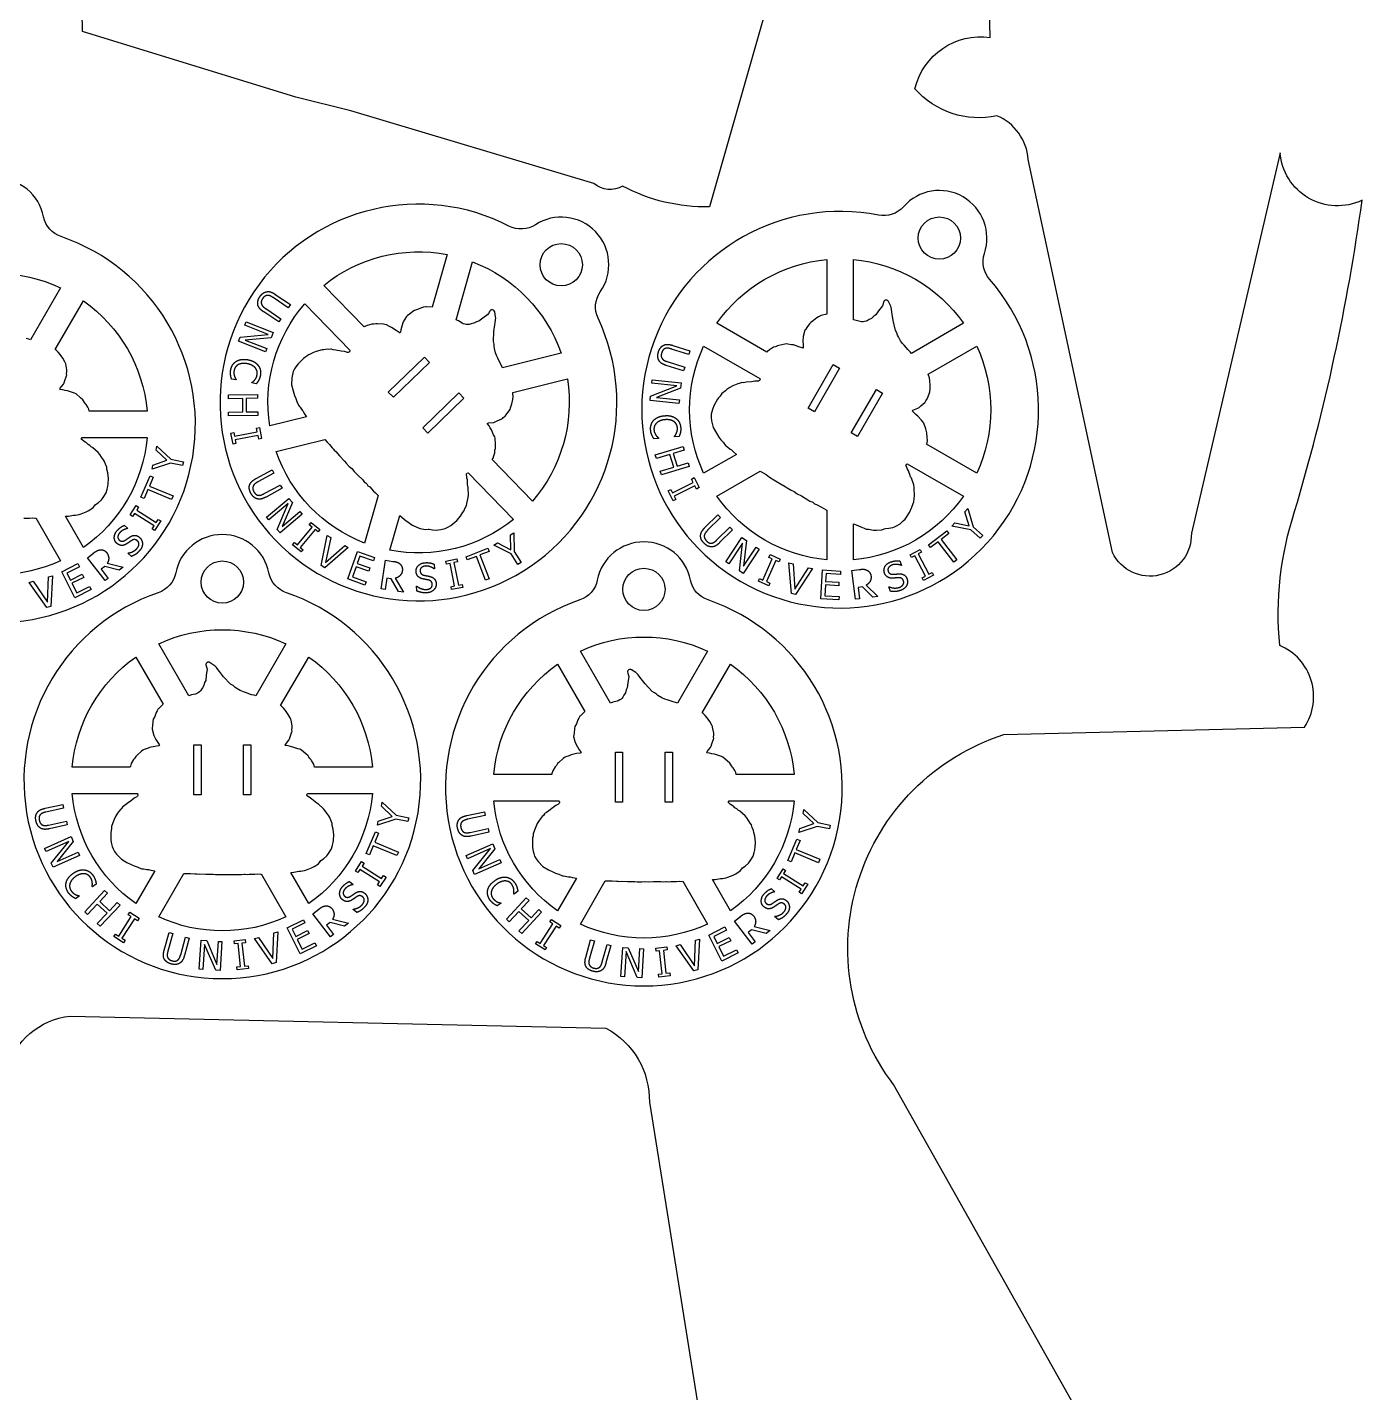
# Model space of a CAD drawing. Header units: millimetres. Extents: x 0 to 217, y 0 to 323.
# Drawn here: x 51.2 to 152.3, y 138.4 to 241.8 of the extents above; entities that cross this region are included whole.
import ezdxf

# ---------------------------------------------------------------- set-up
doc = ezdxf.new("R2010")
doc.units = ezdxf.units.MM
doc.layers.add('SCRAP_OUTLINE', color=8, linetype='Continuous')

msp = doc.modelspace()

# ---------------------------------------------------------------- linework, layer by layer
for points in [[(52.48, 227.45, 0.821365), (45.42, 227.45, -0.267689), (44.1, 225.95, 6.023346), (53.8, 225.95, -0.267689)], [(123.66, 224.68, 0.821365), (117.54, 228.21, -0.267689), (115.65, 227.57, 6.023346), (124.05, 222.72, -0.267689)], [(94.6, 221.77, 0.821365), (89.69, 226.85, -0.267689), (87.69, 226.75, 6.023346), (94.43, 219.77, -0.267689)], [(81.88, 220.62), (81.43, 220.64), (81.37, 220.64), (81.21, 220.61), (81.06, 220.56), (80.77, 220.43), (80.55, 220.36), (80.41, 220.27), (80.14, 220.06), (80.02, 219.98), (79.94, 219.91), (79.69, 219.5), (79.57, 219.16), (79.51, 218.9), (79.47, 218.72), (79.46, 218.68), (79.44, 218.66), (79.41, 218.66), (79.38, 218.68), (79.15, 218.85), (78.8, 219.08), (78.66, 219.14), (78.42, 219.27), (78.3, 219.31), (78.19, 219.32), (77.73, 219.36), (77.61, 219.36), (77.46, 219.33), (77.31, 219.32), (76.97, 219.23), (76.79, 219.15), (76.72, 219.12), (73.68, 222.26, -0.221398), (83.02, 224.59)], [(84.94, 224.04, -0.221398), (91.63, 217.12), (87.2, 216.01), (87.15, 216.15), (87.04, 216.32), (86.84, 216.76), (86.76, 216.9), (86.68, 217.15), (86.6, 217.48), (86.58, 217.63), (86.57, 217.8), (86.53, 218), (86.55, 218.78), (86.63, 219.28), (86.64, 219.42), (86.68, 219.65), (86.69, 219.78), (86.68, 219.88), (86.61, 220.25), (86.58, 220.32), (86.51, 220.39), (86.45, 220.42), (86.41, 220.42), (86.36, 220.42), (86.32, 220.4), (86.28, 220.37), (86.24, 220.3), (86.14, 220.13), (86.1, 220.06), (85.7, 219.78), (85.41, 219.56), (85.24, 219.49), (85.04, 219.39), (84.84, 219.35), (84.67, 219.29), (84.58, 219.29), (84.46, 219.3), (84.35, 219.32), (84.22, 219.36), (84.14, 219.4), (83.87, 219.57), (83.69, 219.66)], [(111.75, 220.07), (111.31, 219.97), (111.25, 219.95), (111.11, 219.88), (110.98, 219.79), (110.74, 219.59), (110.54, 219.46), (110.43, 219.34), (110.23, 219.06), (110.14, 218.95), (110.08, 218.86), (109.96, 218.39), (109.93, 218.03), (109.94, 217.77), (109.96, 217.58), (109.96, 217.54), (109.95, 217.52), (109.92, 217.51), (109.88, 217.52), (109.61, 217.62), (109.22, 217.75), (109.06, 217.76), (108.79, 217.82), (108.67, 217.83), (108.56, 217.81), (108.11, 217.72), (108, 217.69), (107.86, 217.62), (107.71, 217.57), (107.41, 217.38), (107.26, 217.26), (107.2, 217.21), (103.42, 219.39, -0.221398), (111.75, 224.21)], [(113.75, 224.21, -0.221398), (122.08, 219.39), (118.14, 217.11), (118.05, 217.23), (117.89, 217.37), (117.58, 217.73), (117.47, 217.85), (117.32, 218.07), (117.16, 218.36), (117.09, 218.49), (117.04, 218.66), (116.94, 218.84), (116.75, 219.59), (116.68, 220.09), (116.66, 220.23), (116.63, 220.46), (116.6, 220.59), (116.57, 220.69), (116.4, 221.03), (116.35, 221.08), (116.27, 221.13), (116.2, 221.14), (116.15, 221.13), (116.11, 221.12), (116.08, 221.09), (116.05, 221.04), (116.02, 220.97), (115.98, 220.78), (115.96, 220.7), (115.65, 220.32), (115.44, 220.03), (115.29, 219.92), (115.12, 219.76), (114.95, 219.67), (114.8, 219.57), (114.71, 219.54), (114.6, 219.52), (114.48, 219.51), (114.35, 219.51), (114.26, 219.52), (113.96, 219.61), (113.75, 219.65)], [(55.93, 212.75), (55.91, 212.88), (55.83, 213.04), (55.7, 213.24), (55.66, 213.3), (55.57, 213.4), (55.5, 213.51), (55.44, 213.6), (55.28, 213.75), (54.93, 214.04), (54.82, 214.1), (54.66, 214.14), (54.28, 214.27), (54.1, 214.3), (53.92, 214.35), (53.74, 214.38), (53.73, 214.39), (53.71, 214.41), (53.71, 214.44), (53.73, 214.47), (53.99, 214.79), (54.04, 214.89), (54.09, 215.05), (54.22, 215.42), (54.23, 215.46), (54.22, 215.56), (54.23, 215.74), (54.23, 215.87), (54.15, 216.31), (54.14, 216.36), (54.08, 216.48), (53.93, 216.74), (53.74, 217.03), (53.59, 217.2), (53.42, 217.36), (53.36, 217.4), (55.49, 221.08, -0.221398), (60.31, 212.75)], [(75.67, 217.33), (75.66, 217.3), (75.62, 217.23), (75.58, 217.2), (75.52, 217.19), (75.46, 217.19), (75.25, 217.26), (74.99, 217.29), (74.6, 217.36), (74.38, 217.38), (74.25, 217.42), (74.2, 217.43), (74.04, 217.41), (73.94, 217.42), (73.68, 217.39), (73.55, 217.37), (73.28, 217.31), (73.03, 217.23), (72.9, 217.18), (72.59, 217.04), (72.51, 217), (72.4, 216.9), (72.25, 216.8), (72.15, 216.72), (71.74, 216.31), (71.56, 216.09), (71.46, 215.93), (71.37, 215.75), (71.31, 215.52), (71.26, 215.27), (71.24, 214.74), (71.35, 214.28), (71.46, 213.93), (71.55, 213.7), (71.65, 213.48), (71.77, 213.19), (71.81, 213.12), (71.89, 213.03), (72.03, 212.82), (72.11, 212.73), (72.2, 212.56), (72.37, 212.32), (69.59, 211.62, -0.221398), (72.24, 220.87)], [(106.68, 215.2), (106.69, 215.16), (106.67, 215.09), (106.64, 215.05), (106.58, 215.02), (106.52, 215.01), (106.3, 215.01), (106.04, 214.97), (105.64, 214.94), (105.43, 214.89), (105.3, 214.9), (105.25, 214.89), (105.1, 214.83), (105, 214.81), (104.76, 214.71), (104.63, 214.66), (104.4, 214.53), (104.17, 214.37), (104.07, 214.29), (103.8, 214.07), (103.74, 214.01), (103.67, 213.88), (103.54, 213.75), (103.47, 213.64), (103.19, 213.14), (103.08, 212.87), (103.03, 212.69), (102.99, 212.5), (103, 212.26), (103.02, 212), (103.15, 211.49), (103.38, 211.08), (103.58, 210.77), (103.73, 210.58), (103.89, 210.39), (104.08, 210.15), (104.14, 210.09), (104.24, 210.02), (104.43, 209.86), (104.53, 209.8), (104.67, 209.66), (104.9, 209.47), (102.42, 208.04, -0.221398), (102.42, 217.66)], [(119.29, 210.23), (119.34, 210.35), (119.35, 210.52), (119.34, 210.76), (119.33, 210.84), (119.31, 210.96), (119.31, 211.1), (119.29, 211.21), (119.23, 211.41), (119.07, 211.84), (119.01, 211.94), (118.89, 212.06), (118.62, 212.37), (118.48, 212.48), (118.36, 212.62), (118.22, 212.73), (118.21, 212.75), (118.2, 212.77), (118.22, 212.8), (118.25, 212.82), (118.63, 212.96), (118.73, 213.02), (118.85, 213.14), (119.15, 213.39), (119.18, 213.43), (119.22, 213.51), (119.32, 213.67), (119.38, 213.77), (119.54, 214.2), (119.54, 214.25), (119.56, 214.38), (119.56, 214.68), (119.54, 215.03), (119.5, 215.25), (119.43, 215.47), (119.4, 215.53), (123.08, 217.66, -0.221398), (123.08, 208.04)], [(86.42, 209.07), (86.49, 209.18), (86.55, 209.35), (86.61, 209.58), (86.62, 209.66), (86.63, 209.78), (86.67, 209.91), (86.68, 210.02), (86.68, 210.24), (86.65, 210.69), (86.62, 210.8), (86.53, 210.95), (86.36, 211.32), (86.26, 211.47), (86.18, 211.63), (86.07, 211.78), (86.07, 211.8), (86.07, 211.82), (86.09, 211.84), (86.13, 211.85), (86.54, 211.89), (86.64, 211.92), (86.8, 212), (87.15, 212.16), (87.19, 212.18), (87.25, 212.26), (87.39, 212.37), (87.48, 212.46), (87.75, 212.83), (87.77, 212.87), (87.81, 213), (87.9, 213.29), (87.97, 213.62), (88, 213.85), (87.99, 214.08), (87.98, 214.15), (92.11, 215.18, -0.221398), (89.46, 205.93)], [(54.13, 204.78), (54.35, 204.8), (54.74, 204.86), (54.89, 204.87), (55.01, 204.9), (55.17, 204.92), (55.31, 204.98), (55.69, 205.12), (55.9, 205.22), (56.22, 205.44), (56.35, 205.61), (56.41, 205.67), (56.61, 205.81), (56.86, 206.03), (56.93, 206.13), (57.04, 206.28), (57.21, 206.56), (57.29, 206.84), (57.34, 207.04), (57.37, 207.23), (57.39, 207.63), (57.34, 208.06), (57.27, 208.34), (57.25, 208.49), (57.15, 208.73), (57.08, 208.93), (57, 209.06), (56.87, 209.26), (56.73, 209.45), (56.61, 209.6), (56.21, 209.97), (56.17, 209.98), (56.11, 210.01), (55.97, 210.13), (55.84, 210.22), (55.73, 210.33), (55.62, 210.39), (55.51, 210.48), (55.4, 210.56), (55.35, 210.6), (55.34, 210.65), (55.34, 210.66), (55.39, 210.75), (60.31, 210.75, -0.221398), (55.49, 202.42)], [(76.76, 202.76, -0.221398), (70.07, 209.68), (73.75, 210.6), (73.94, 210.4), (74.11, 210.22), (74.31, 209.97), (74.4, 209.87), (74.47, 209.78), (74.58, 209.69), (74.87, 209.35), (75.25, 208.96), (75.37, 208.81), (75.61, 208.56), (75.79, 208.4), (75.97, 208.18), (76.23, 207.93), (76.62, 207.53), (76.73, 207.39), (76.89, 207.28), (76.94, 207.23), (77.02, 207.09), (77.15, 207), (77.45, 206.69), (77.6, 206.56), (77.73, 206.4), (77.79, 206.36)], [(113.75, 204.22), (113.95, 204.13), (114.32, 203.99), (114.45, 203.93), (114.57, 203.89), (114.72, 203.82), (114.88, 203.81), (115.27, 203.73), (115.51, 203.72), (115.9, 203.75), (116.09, 203.83), (116.17, 203.85), (116.42, 203.88), (116.74, 203.94), (116.85, 203.99), (117.02, 204.07), (117.3, 204.22), (117.52, 204.43), (117.66, 204.57), (117.78, 204.72), (118, 205.07), (118.17, 205.46), (118.26, 205.74), (118.31, 205.87), (118.34, 206.14), (118.38, 206.34), (118.38, 206.49), (118.36, 206.73), (118.34, 206.97), (118.31, 207.16), (118.15, 207.68), (118.12, 207.71), (118.08, 207.76), (118.02, 207.94), (117.96, 208.08), (117.91, 208.23), (117.85, 208.34), (117.8, 208.47), (117.74, 208.59), (117.72, 208.66), (117.73, 208.7), (117.74, 208.71), (117.83, 208.76), (122.08, 206.31, -0.221398), (113.75, 201.49)], [(79.43, 204.83), (79.6, 204.69), (79.92, 204.45), (80.03, 204.35), (80.13, 204.29), (80.26, 204.18), (80.4, 204.12), (80.76, 203.94), (80.98, 203.87), (81.37, 203.79), (81.58, 203.81), (81.66, 203.81), (81.9, 203.76), (82.23, 203.74), (82.35, 203.75), (82.54, 203.78), (82.85, 203.85), (83.11, 203.99), (83.29, 204.09), (83.44, 204.2), (83.75, 204.47), (84.03, 204.8), (84.18, 205.05), (84.27, 205.16), (84.37, 205.41), (84.47, 205.59), (84.51, 205.74), (84.56, 205.97), (84.6, 206.21), (84.62, 206.39), (84.61, 206.94), (84.59, 206.98), (84.57, 207.04), (84.56, 207.22), (84.54, 207.38), (84.54, 207.53), (84.51, 207.66), (84.5, 207.8), (84.47, 207.93), (84.47, 208), (84.49, 208.04), (84.5, 208.05), (84.61, 208.07), (88.02, 204.54, -0.221398), (78.68, 202.21)], [(111.75, 201.49, -0.221398), (103.42, 206.31), (106.69, 208.2), (106.93, 208.06), (107.14, 207.94), (107.41, 207.75), (107.52, 207.68), (107.61, 207.61), (107.74, 207.55), (108.12, 207.31), (108.59, 207.04), (108.75, 206.93), (109.04, 206.76), (109.26, 206.65), (109.5, 206.48), (109.82, 206.32), (110.3, 206.04), (110.45, 205.93), (110.63, 205.87), (110.69, 205.84), (110.81, 205.73), (110.96, 205.68), (111.33, 205.47), (111.51, 205.38), (111.68, 205.27), (111.75, 205.24)], [(69.53, 200.5, 0.821365), (62.47, 200.5, -0.267689), (61.15, 199, 6.023346), (70.85, 199, -0.267689)], [(101.43, 199.95, 0.821365), (94.37, 199.95, -0.267689), (93.05, 198.45, 6.023346), (102.75, 198.45, -0.267689)], [(61.19, 195.13, -0.221398), (70.81, 195.13), (68.53, 191.19), (68.4, 191.24), (68.2, 191.28), (67.75, 191.44), (67.59, 191.49), (67.35, 191.6), (67.06, 191.77), (66.94, 191.86), (66.81, 191.97), (66.63, 192.08), (66.09, 192.64), (65.78, 193.04), (65.69, 193.15), (65.56, 193.33), (65.46, 193.43), (65.38, 193.5), (65.07, 193.7), (65, 193.73), (64.91, 193.73), (64.84, 193.7), (64.81, 193.67), (64.78, 193.64), (64.76, 193.6), (64.76, 193.55), (64.77, 193.47), (64.84, 193.28), (64.85, 193.21), (64.78, 192.72), (64.74, 192.36), (64.66, 192.19), (64.6, 191.97), (64.49, 191.8), (64.41, 191.64), (64.35, 191.57), (64.27, 191.5), (64.17, 191.43), (64.06, 191.37), (63.97, 191.33), (63.66, 191.26), (63.46, 191.19)], [(93.09, 194.58, -0.221398), (102.71, 194.58), (100.43, 190.64), (100.3, 190.69), (100.1, 190.73), (99.65, 190.89), (99.49, 190.94), (99.25, 191.05), (98.96, 191.22), (98.84, 191.31), (98.71, 191.42), (98.53, 191.53), (97.99, 192.09), (97.68, 192.49), (97.59, 192.6), (97.46, 192.78), (97.36, 192.88), (97.28, 192.95), (96.97, 193.15), (96.9, 193.18), (96.81, 193.18), (96.74, 193.15), (96.71, 193.12), (96.68, 193.09), (96.66, 193.05), (96.66, 193), (96.67, 192.92), (96.74, 192.73), (96.75, 192.66), (96.68, 192.17), (96.64, 191.81), (96.56, 191.64), (96.5, 191.42), (96.39, 191.25), (96.31, 191.09), (96.25, 191.02), (96.17, 190.95), (96.07, 190.88), (95.96, 190.82), (95.87, 190.78), (95.56, 190.71), (95.36, 190.64)], [(61.52, 190.56), (61.19, 190.24), (61.15, 190.2), (61.07, 190.06), (61, 189.92), (60.89, 189.63), (60.78, 189.42), (60.75, 189.26), (60.71, 188.92), (60.69, 188.78), (60.68, 188.67), (60.81, 188.2), (60.97, 187.88), (61.11, 187.65), (61.22, 187.51), (61.24, 187.46), (61.24, 187.45), (61.22, 187.42), (61.18, 187.41), (60.9, 187.37), (60.49, 187.28), (60.35, 187.21), (60.08, 187.13), (59.98, 187.07), (59.89, 187), (59.55, 186.7), (59.46, 186.61), (59.38, 186.48), (59.28, 186.37), (59.11, 186.06), (59.04, 185.87), (59.02, 185.8), (54.64, 185.8, -0.221398), (59.46, 194.13)], [(72.98, 185.8), (72.96, 185.93), (72.88, 186.09), (72.75, 186.29), (72.71, 186.35), (72.62, 186.45), (72.55, 186.56), (72.49, 186.65), (72.33, 186.8), (71.98, 187.09), (71.87, 187.15), (71.71, 187.19), (71.33, 187.32), (71.15, 187.35), (70.97, 187.4), (70.79, 187.43), (70.78, 187.44), (70.76, 187.46), (70.76, 187.49), (70.78, 187.52), (71.04, 187.84), (71.09, 187.94), (71.14, 188.1), (71.27, 188.47), (71.28, 188.51), (71.27, 188.61), (71.28, 188.79), (71.28, 188.92), (71.2, 189.36), (71.19, 189.41), (71.13, 189.53), (70.98, 189.79), (70.79, 190.08), (70.64, 190.25), (70.47, 190.41), (70.41, 190.45), (72.54, 194.13, -0.221398), (77.36, 185.8)], [(93.42, 190.01), (93.09, 189.69), (93.05, 189.65), (92.97, 189.51), (92.9, 189.37), (92.79, 189.08), (92.68, 188.87), (92.65, 188.71), (92.61, 188.37), (92.59, 188.23), (92.58, 188.12), (92.71, 187.65), (92.87, 187.33), (93.01, 187.1), (93.12, 186.96), (93.14, 186.91), (93.14, 186.9), (93.12, 186.87), (93.08, 186.86), (92.8, 186.82), (92.39, 186.73), (92.25, 186.66), (91.98, 186.58), (91.88, 186.52), (91.79, 186.45), (91.45, 186.15), (91.36, 186.06), (91.28, 185.93), (91.18, 185.82), (91.01, 185.51), (90.94, 185.32), (90.92, 185.25), (86.54, 185.25, -0.221398), (91.36, 193.58)], [(104.88, 185.25), (104.86, 185.38), (104.78, 185.54), (104.65, 185.74), (104.61, 185.8), (104.52, 185.9), (104.45, 186.01), (104.39, 186.1), (104.23, 186.25), (103.88, 186.54), (103.77, 186.6), (103.61, 186.64), (103.23, 186.77), (103.05, 186.8), (102.87, 186.85), (102.69, 186.88), (102.68, 186.89), (102.66, 186.91), (102.66, 186.94), (102.68, 186.97), (102.94, 187.29), (102.99, 187.39), (103.04, 187.55), (103.17, 187.92), (103.18, 187.96), (103.17, 188.06), (103.18, 188.24), (103.18, 188.37), (103.1, 188.81), (103.09, 188.86), (103.03, 188.98), (102.88, 189.24), (102.69, 189.53), (102.54, 189.7), (102.37, 189.86), (102.31, 189.9), (104.44, 193.58, -0.221398), (109.26, 185.25)], [(59.57, 183.8), (59.59, 183.77), (59.61, 183.7), (59.61, 183.65), (59.57, 183.6), (59.53, 183.55), (59.33, 183.45), (59.13, 183.28), (58.8, 183.05), (58.64, 182.91), (58.52, 182.85), (58.48, 182.81), (58.39, 182.69), (58.31, 182.62), (58.15, 182.42), (58.07, 182.31), (57.93, 182.07), (57.81, 181.83), (57.76, 181.71), (57.64, 181.38), (57.62, 181.3), (57.62, 181.15), (57.58, 180.97), (57.57, 180.84), (57.57, 180.27), (57.61, 179.99), (57.66, 179.8), (57.73, 179.61), (57.85, 179.41), (57.99, 179.2), (58.36, 178.82), (58.77, 178.58), (59.1, 178.42), (59.32, 178.32), (59.56, 178.24), (59.84, 178.12), (59.92, 178.11), (60.04, 178.1), (60.29, 178.05), (60.41, 178.05), (60.59, 178), (60.89, 177.95), (59.46, 175.47, -0.221398), (54.64, 183.8)], [(71.18, 177.83), (71.4, 177.85), (71.79, 177.91), (71.94, 177.92), (72.06, 177.95), (72.22, 177.97), (72.36, 178.03), (72.74, 178.17), (72.95, 178.27), (73.27, 178.49), (73.4, 178.66), (73.46, 178.72), (73.66, 178.86), (73.91, 179.08), (73.98, 179.18), (74.09, 179.33), (74.26, 179.61), (74.34, 179.89), (74.39, 180.09), (74.42, 180.28), (74.44, 180.68), (74.39, 181.11), (74.32, 181.39), (74.3, 181.54), (74.2, 181.78), (74.13, 181.98), (74.05, 182.11), (73.92, 182.31), (73.78, 182.5), (73.66, 182.65), (73.26, 183.02), (73.22, 183.03), (73.16, 183.06), (73.02, 183.18), (72.89, 183.27), (72.78, 183.38), (72.67, 183.44), (72.56, 183.53), (72.45, 183.61), (72.4, 183.65), (72.39, 183.7), (72.39, 183.71), (72.44, 183.8), (77.36, 183.8, -0.221398), (72.54, 175.47)], [(91.47, 183.25), (91.49, 183.22), (91.51, 183.15), (91.51, 183.1), (91.47, 183.05), (91.43, 183), (91.23, 182.9), (91.03, 182.73), (90.7, 182.5), (90.54, 182.36), (90.42, 182.3), (90.38, 182.26), (90.29, 182.14), (90.21, 182.07), (90.05, 181.87), (89.97, 181.76), (89.83, 181.52), (89.71, 181.28), (89.66, 181.16), (89.54, 180.83), (89.52, 180.75), (89.52, 180.6), (89.48, 180.42), (89.47, 180.29), (89.47, 179.72), (89.51, 179.44), (89.56, 179.25), (89.63, 179.06), (89.75, 178.86), (89.89, 178.65), (90.26, 178.27), (90.67, 178.03), (91, 177.87), (91.22, 177.77), (91.46, 177.69), (91.74, 177.57), (91.82, 177.56), (91.94, 177.55), (92.19, 177.5), (92.31, 177.5), (92.49, 177.45), (92.79, 177.4), (91.36, 174.92, -0.221398), (86.54, 183.25)], [(103.08, 177.28), (103.3, 177.3), (103.69, 177.36), (103.84, 177.37), (103.96, 177.4), (104.12, 177.42), (104.26, 177.48), (104.64, 177.62), (104.85, 177.72), (105.17, 177.94), (105.3, 178.11), (105.36, 178.17), (105.56, 178.31), (105.81, 178.53), (105.88, 178.63), (105.99, 178.78), (106.16, 179.06), (106.24, 179.34), (106.29, 179.54), (106.32, 179.73), (106.34, 180.13), (106.29, 180.56), (106.22, 180.84), (106.2, 180.99), (106.1, 181.23), (106.03, 181.43), (105.95, 181.56), (105.82, 181.76), (105.68, 181.95), (105.56, 182.1), (105.16, 182.47), (105.12, 182.48), (105.06, 182.51), (104.92, 182.63), (104.79, 182.72), (104.68, 182.83), (104.57, 182.89), (104.46, 182.98), (104.35, 183.06), (104.3, 183.1), (104.29, 183.15), (104.29, 183.16), (104.34, 183.25), (109.26, 183.25, -0.221398), (104.44, 174.92)], [(70.81, 174.47, -0.221398), (61.19, 174.47), (63.08, 177.74), (63.36, 177.75), (63.6, 177.74), (63.93, 177.71), (64.06, 177.71), (64.17, 177.7), (64.31, 177.71), (64.76, 177.69), (65.31, 177.69), (65.49, 177.67), (65.84, 177.67), (66.08, 177.68), (66.37, 177.66), (66.73, 177.68), (67.28, 177.68), (67.46, 177.66), (67.65, 177.7), (67.72, 177.7), (67.88, 177.66), (68.03, 177.69), (68.46, 177.69), (68.66, 177.71), (68.87, 177.7), (68.94, 177.71)], [(102.71, 173.92, -0.221398), (93.09, 173.92), (94.98, 177.19), (95.26, 177.2), (95.5, 177.19), (95.83, 177.16), (95.96, 177.16), (96.07, 177.15), (96.21, 177.16), (96.66, 177.14), (97.21, 177.14), (97.39, 177.12), (97.74, 177.12), (97.98, 177.13), (98.27, 177.11), (98.63, 177.13), (99.18, 177.13), (99.36, 177.11), (99.55, 177.15), (99.62, 177.15), (99.78, 177.11), (99.93, 177.14), (100.36, 177.14), (100.56, 177.16), (100.77, 177.15), (100.84, 177.16)]]:
    msp.add_lwpolyline(points, format="xyb", close=True)
for points in [[(44.14, 222.08, -0.221398), (53.76, 222.08), (51.48, 218.14), (51.35, 218.19), (51.15, 218.23)], [(50.98, 204.64), (51.41, 204.64), (51.61, 204.66), (51.82, 204.65), (51.89, 204.66), (53.76, 201.42, -0.221398), (44.14, 201.42)]]:
    msp.add_lwpolyline(points, format="xyb")
for points in [[(70.01, 221.58), (71.15, 220.82), (70.99, 220.57), (69.85, 221.33)], [(69.28, 220.5), (70.43, 219.73), (70.27, 219.49), (69.13, 220.25)], [(100.08, 217.72), (101.38, 217.3), (101.3, 217.03), (99.99, 217.44)], [(99.67, 216.49), (100.99, 216.07), (100.9, 215.79), (99.59, 216.2)], [(67.05, 215.12), (67.04, 215.1), (66.7, 215.16)], [(68.57, 214.81), (68.23, 214.88), (68.23, 214.9)], [(100.56, 210.82), (100.21, 210.79), (100.21, 210.81)], [(99.01, 210.7), (99.01, 210.68), (98.66, 210.64)], [(68.55, 207.64), (69.76, 208.3), (69.9, 208.04), (68.69, 207.39)], [(69.17, 206.5), (70.38, 207.15), (70.52, 206.9), (69.31, 206.24)], [(102.52, 203.93), (103.5, 204.89), (103.7, 204.68), (102.72, 203.72)], [(58.58, 204.1), (58.85, 203.86), (58.83, 203.85)], [(103.42, 202.99), (104.41, 203.96), (104.61, 203.75), (103.63, 202.79)], [(57.29, 201.23), (58.49, 200.94), (58.19, 200.71), (57.1, 200.98), (56.84, 200.78), (57.37, 200.08), (57.14, 199.91), (55.8, 201.65), (56.25, 202)], [(59.12, 201.74), (58.84, 201.98), (58.86, 202)], [(79.07, 200.09), (79.7, 199.03), (79.33, 199.09), (78.77, 200.05), (78.44, 200.1), (78.31, 199.24), (78.02, 199.28), (78.34, 201.46), (78.9, 201.37)], [(82.04, 201.15), (82.05, 200.8), (82.03, 200.8)], [(114.71, 199.57), (115.61, 198.72), (115.23, 198.67), (114.43, 199.45), (114.1, 199.4), (114.21, 198.54), (113.92, 198.5), (113.63, 200.68), (114.19, 200.75)], [(117.27, 201.4), (117.38, 201.07), (117.36, 201.07)], [(80.71, 199.13), (80.69, 199.5), (80.72, 199.5)], [(116.55, 199.1), (116.43, 199.44), (116.45, 199.45)], [(52.59, 182.68), (53.93, 182.97), (53.99, 182.69), (52.65, 182.4)], [(84.49, 182.13), (85.83, 182.42), (85.89, 182.14), (84.55, 181.85)], [(52.86, 181.41), (54.21, 181.71), (54.27, 181.42), (52.93, 181.13)], [(84.76, 180.86), (86.11, 181.16), (86.17, 180.87), (84.83, 180.58)], [(56.46, 176.95), (56.17, 176.74), (56.15, 176.76)], [(75.63, 177.15), (75.9, 176.91), (75.88, 176.9)], [(55.18, 176.06), (55.19, 176.05), (54.9, 175.84)], [(88.36, 176.4), (88.07, 176.19), (88.05, 176.21)], [(107.53, 176.6), (107.8, 176.36), (107.78, 176.35)], [(74.34, 174.28), (75.54, 173.99), (75.24, 173.76), (74.15, 174.03), (73.89, 173.83), (74.42, 173.13), (74.19, 172.96), (72.85, 174.7), (73.3, 175.05)], [(76.17, 174.79), (75.89, 175.03), (75.91, 175.05)], [(87.08, 175.51), (87.09, 175.5), (86.8, 175.29)], [(106.24, 173.73), (107.44, 173.44), (107.14, 173.21), (106.05, 173.48), (105.79, 173.28), (106.32, 172.58), (106.09, 172.41), (104.75, 174.15), (105.2, 174.5)], [(108.07, 174.24), (107.79, 174.48), (107.81, 174.5)], [(61.6, 171.95), (61.97, 173.28), (62.25, 173.2), (61.88, 171.88)], [(62.85, 171.6), (63.22, 172.93), (63.5, 172.85), (63.13, 171.53)], [(93.5, 171.4), (93.87, 172.73), (94.15, 172.65), (93.78, 171.33)], [(94.75, 171.05), (95.12, 172.38), (95.4, 172.3), (95.03, 170.98)]]:
    msp.add_lwpolyline(points)
for points in [[(69.26, 217.22), (67.22, 218.04), (67.34, 218.35), (69.46, 218.54), (67.7, 219.25), (67.8, 219.5), (69.84, 218.68), (69.69, 218.3), (67.74, 218.12), (69.36, 217.47)], [(81.67, 216.43), (78.94, 213.79), (78.56, 214.18), (81.29, 216.82)], [(112.71, 215.99), (110.81, 212.69), (110.33, 212.97), (112.23, 216.26)], [(100.55, 213.33), (98.36, 213.55), (98.4, 213.88), (100.38, 214.65), (98.5, 214.85), (98.53, 215.12), (100.71, 214.89), (100.67, 214.48), (98.85, 213.78), (100.58, 213.6)], [(68.68, 212.41), (66.48, 212.38), (66.48, 212.67), (67.55, 212.69), (67.54, 213.7), (66.46, 213.68), (66.46, 213.97), (68.66, 214.01), (68.66, 213.72), (67.8, 213.7), (67.81, 212.69), (68.68, 212.7)], [(84.28, 213.72), (81.55, 211.08), (81.17, 211.48), (83.9, 214.12)], [(115.96, 214.11), (114.06, 210.81), (113.59, 211.09), (115.49, 214.38)], [(67.03, 210.29), (66.81, 210.25), (66.65, 211.08), (66.87, 211.13), (66.92, 210.85), (68.64, 211.18), (68.59, 211.46), (68.81, 211.5), (68.97, 210.66), (68.75, 210.62), (68.7, 210.9), (66.98, 210.56)], [(60.99, 209.78), (61.05, 210.09), (62.1, 209.11), (63.05, 208.9), (62.99, 208.62), (62.07, 208.81), (60.68, 208.35), (60.75, 208.66), (61.81, 209.02)], [(101.33, 208.55), (99.22, 207.91), (99.14, 208.19), (100.17, 208.5), (99.87, 209.47), (98.84, 209.15), (98.76, 209.43), (100.86, 210.07), (100.95, 209.79), (100.12, 209.54), (100.42, 208.57), (101.24, 208.82)], [(62.27, 206.32), (62.16, 206.05), (60.37, 206.8), (60.08, 206.12), (59.84, 206.22), (60.53, 207.85), (60.77, 207.75), (60.48, 207.07)], [(100.32, 206.05), (100.12, 205.95), (99.74, 206.71), (99.94, 206.81), (100.07, 206.56), (101.63, 207.35), (101.5, 207.6), (101.7, 207.71), (102.09, 206.95), (101.89, 206.84), (101.76, 207.09), (100.2, 206.3)], [(72.05, 204.94), (70.37, 203.52), (70.16, 203.77), (70.98, 205.74), (69.53, 204.51), (69.35, 204.72), (71.03, 206.14), (71.3, 205.82), (70.54, 204.02), (71.87, 205.15)], [(61.15, 204.55), (61.34, 204.43), (60.88, 203.71), (60.69, 203.83), (60.84, 204.06), (59.36, 205), (59.21, 204.76), (59.02, 204.88), (59.48, 205.6), (59.67, 205.48), (59.52, 205.25), (61, 204.31)], [(122.19, 205.13), (122.4, 205.36), (122.81, 203.99), (123.54, 203.34), (123.34, 203.12), (122.64, 203.75), (121.21, 204.04), (121.42, 204.28), (122.52, 204.05)], [(72.11, 202.25), (71.97, 202.08), (71.32, 202.62), (71.46, 202.8), (71.68, 202.62), (72.8, 203.96), (72.58, 204.14), (72.72, 204.31), (73.38, 203.77), (73.24, 203.6), (73.02, 203.77), (71.9, 202.43)], [(121.57, 201.49), (121.34, 201.31), (120.16, 202.86), (119.58, 202.41), (119.42, 202.62), (120.83, 203.69), (120.98, 203.48), (120.4, 203.03)], [(75.26, 202.56), (75.51, 202.41), (73.75, 200.89), (73.48, 201.05), (73.93, 203.33), (74.2, 203.17), (73.81, 201.29)], [(87.8, 203.38), (88.06, 203.54), (88.08, 202.11), (88.6, 201.28), (88.35, 201.13), (87.85, 201.93), (86.55, 202.6), (86.83, 202.77), (87.82, 202.25)], [(106.62, 202.29), (105.4, 200.46), (105.13, 200.65), (105.37, 202.76), (104.32, 201.19), (104.09, 201.34), (105.32, 203.17), (105.66, 202.94), (105.43, 201), (106.4, 202.44)], [(76.79, 199.58), (75.49, 200.04), (76.22, 202.11), (77.52, 201.66), (77.43, 201.41), (76.41, 201.77), (76.21, 201.2), (77.16, 200.87), (77.08, 200.62), (76.12, 200.96), (75.85, 200.19), (76.88, 199.83)], [(84.14, 199.62), (84.19, 199.4), (83.35, 199.23), (83.31, 199.45), (83.58, 199.51), (83.23, 201.22), (82.95, 201.17), (82.91, 201.39), (83.74, 201.56), (83.79, 201.34), (83.51, 201.28), (83.87, 199.57)], [(86.2, 200.05), (85.92, 199.94), (85.22, 201.75), (84.53, 201.48), (84.44, 201.72), (86.09, 202.37), (86.18, 202.12), (85.49, 201.86)], [(107.43, 199.72), (107.34, 199.52), (106.56, 199.86), (106.65, 200.07), (106.9, 199.96), (107.61, 201.56), (107.35, 201.67), (107.44, 201.88), (108.22, 201.53), (108.13, 201.33), (107.88, 201.44), (107.17, 199.84)], [(119.71, 200.52), (119.82, 200.32), (119.06, 199.92), (118.96, 200.12), (119.21, 200.25), (118.39, 201.8), (118.14, 201.67), (118.04, 201.87), (118.79, 202.26), (118.9, 202.07), (118.65, 201.93), (119.46, 200.39)], [(56.07, 199.23), (54.84, 198.61), (53.85, 200.58), (55.08, 201.2), (55.2, 200.96), (54.23, 200.48), (54.5, 199.94), (55.4, 200.39), (55.52, 200.16), (54.62, 199.71), (54.98, 198.98), (55.95, 199.46)], [(110.36, 200.89), (110.65, 200.82), (109.38, 198.87), (109.07, 198.95), (108.87, 201.26), (109.18, 201.19), (109.32, 199.27)], [(112.66, 198.45), (111.28, 198.53), (111.41, 200.73), (112.78, 200.64), (112.77, 200.38), (111.69, 200.45), (111.65, 199.85), (112.66, 199.79), (112.65, 199.53), (111.64, 199.59), (111.59, 198.77), (112.67, 198.71)], [(52.86, 200.2), (53.15, 200.28), (53.02, 197.95), (52.72, 197.87), (51.39, 199.78), (51.69, 199.86), (52.77, 198.27)], [(64.39, 187.49), (64.39, 183.69), (63.85, 183.69), (63.85, 187.49)], [(68.15, 187.49), (68.15, 183.69), (67.61, 183.69), (67.61, 187.49)], [(96.29, 186.94), (96.29, 183.14), (95.75, 183.14), (95.75, 186.94)], [(100.05, 186.94), (100.05, 183.14), (99.51, 183.14), (99.51, 186.94)], [(78.04, 182.83), (78.1, 183.14), (79.15, 182.16), (80.1, 181.95), (80.04, 181.67), (79.12, 181.86), (77.73, 181.4), (77.8, 181.71), (78.86, 182.07)], [(109.94, 182.28), (110, 182.59), (111.05, 181.61), (112, 181.4), (111.94, 181.12), (111.02, 181.31), (109.63, 180.85), (109.7, 181.16), (110.76, 181.52)], [(79.32, 179.37), (79.21, 179.1), (77.42, 179.85), (77.13, 179.17), (76.89, 179.27), (77.58, 180.9), (77.82, 180.8), (77.53, 180.12)], [(55.2, 179.11), (53.19, 178.22), (53.05, 178.52), (54.39, 180.18), (52.66, 179.41), (52.55, 179.65), (54.56, 180.55), (54.72, 180.17), (53.5, 178.65), (55.09, 179.36)], [(87.1, 178.56), (85.09, 177.67), (84.95, 177.97), (86.29, 179.63), (84.56, 178.86), (84.45, 179.1), (86.46, 180), (86.62, 179.62), (85.4, 178.1), (86.99, 178.81)], [(111.22, 178.82), (111.11, 178.55), (109.32, 179.3), (109.03, 178.62), (108.79, 178.72), (109.48, 180.35), (109.72, 180.25), (109.43, 179.57)], [(78.2, 177.6), (78.39, 177.48), (77.93, 176.76), (77.74, 176.88), (77.89, 177.11), (76.41, 178.05), (76.26, 177.81), (76.07, 177.93), (76.53, 178.65), (76.72, 178.53), (76.57, 178.3), (78.05, 177.36)], [(110.1, 177.05), (110.29, 176.93), (109.83, 176.21), (109.64, 176.33), (109.79, 176.56), (108.31, 177.5), (108.16, 177.26), (107.97, 177.38), (108.43, 178.1), (108.62, 177.98), (108.47, 177.75), (109.95, 176.81)], [(58.26, 175.36), (56.76, 173.75), (56.54, 173.95), (57.28, 174.74), (56.54, 175.43), (55.8, 174.65), (55.59, 174.85), (57.09, 176.45), (57.31, 176.25), (56.72, 175.62), (57.46, 174.93), (58.05, 175.56)], [(90.16, 174.81), (88.66, 173.2), (88.44, 173.4), (89.18, 174.19), (88.44, 174.88), (87.7, 174.1), (87.49, 174.3), (88.99, 175.9), (89.21, 175.7), (88.62, 175.07), (89.36, 174.38), (89.95, 175.01)], [(58.64, 172.7), (58.52, 172.51), (57.8, 172.98), (57.92, 173.16), (58.16, 173.01), (59.11, 174.48), (58.88, 174.63), (59, 174.82), (59.72, 174.36), (59.59, 174.17), (59.36, 174.32), (58.4, 172.85)], [(73.12, 172.28), (71.89, 171.66), (70.9, 173.63), (72.13, 174.25), (72.25, 174.01), (71.28, 173.53), (71.55, 172.99), (72.45, 173.44), (72.57, 173.21), (71.67, 172.76), (72.03, 172.03), (73, 172.51)], [(90.54, 172.15), (90.42, 171.96), (89.7, 172.43), (89.82, 172.61), (90.06, 172.46), (91.01, 173.93), (90.78, 174.08), (90.9, 174.27), (91.62, 173.81), (91.49, 173.62), (91.26, 173.77), (90.3, 172.3)], [(105.02, 171.73), (103.79, 171.11), (102.8, 173.08), (104.03, 173.7), (104.15, 173.46), (103.18, 172.98), (103.45, 172.44), (104.35, 172.89), (104.47, 172.66), (103.57, 172.21), (103.93, 171.48), (104.9, 171.96)], [(65.97, 172.59), (65.83, 170.4), (65.5, 170.42), (64.65, 172.38), (64.53, 170.48), (64.26, 170.5), (64.4, 172.7), (64.82, 172.67), (65.58, 170.87), (65.7, 172.61)], [(67.95, 170.77), (67.98, 170.55), (67.13, 170.46), (67.11, 170.68), (67.38, 170.71), (67.19, 172.45), (66.92, 172.42), (66.89, 172.64), (67.74, 172.74), (67.76, 172.51), (67.48, 172.48), (67.67, 170.74)], [(69.91, 173.25), (70.2, 173.33), (70.07, 171), (69.77, 170.92), (68.44, 172.83), (68.74, 172.91), (69.82, 171.32)], [(101.81, 172.7), (102.1, 172.78), (101.97, 170.45), (101.67, 170.37), (100.34, 172.28), (100.64, 172.36), (101.72, 170.77)], [(97.87, 172.04), (97.73, 169.85), (97.4, 169.87), (96.55, 171.83), (96.43, 169.93), (96.16, 169.95), (96.3, 172.15), (96.72, 172.12), (97.48, 170.32), (97.6, 172.06)], [(99.85, 170.22), (99.88, 170), (99.03, 169.91), (99.01, 170.13), (99.28, 170.16), (99.09, 171.9), (98.82, 171.87), (98.79, 172.09), (99.64, 172.19), (99.66, 171.96), (99.38, 171.93), (99.57, 170.19)]]:
    msp.add_lwpolyline(points, close=True)
for centre in [(120.25, 225.84), (91.64, 223.82), (66, 199.8), (97.9, 199.25)]:
    msp.add_circle(centre, 1.6)
for points in [[(68.69, 220.8), (68.66, 220.94), (68.73, 221.23), (68.84, 221.4)], [(68.84, 221.4), (68.95, 221.56), (69.19, 221.74), (69.33, 221.77)], [(69.05, 221.26), (68.97, 221.15), (68.93, 220.92), (68.97, 220.82)], [(69.43, 221.5), (69.32, 221.5), (69.13, 221.38), (69.05, 221.26)], [(69.33, 221.77), (69.49, 221.81), (69.81, 221.71), (70.01, 221.58)], [(69.85, 221.33), (69.72, 221.42), (69.53, 221.5), (69.43, 221.5)], [(69.13, 220.25), (68.94, 220.38), (68.71, 220.64), (68.69, 220.8)], [(68.97, 220.82), (69.01, 220.73), (69.16, 220.58), (69.28, 220.5)], [(99.02, 216.61), (98.95, 216.74), (98.94, 217.04), (99, 217.23)], [(99, 217.23), (99.06, 217.41), (99.25, 217.66), (99.37, 217.72)], [(99.24, 217.15), (99.2, 217.02), (99.22, 216.79), (99.29, 216.71)], [(99.54, 217.49), (99.43, 217.46), (99.28, 217.29), (99.24, 217.15)], [(99.37, 217.72), (99.52, 217.8), (99.85, 217.79), (100.08, 217.72)], [(99.99, 217.44), (99.84, 217.49), (99.63, 217.51), (99.54, 217.49)], [(66.64, 215.87), (66.68, 216.08), (66.89, 216.41), (67.05, 216.51)], [(67.19, 216.25), (67.07, 216.18), (66.91, 215.95), (66.89, 215.82)], [(67.05, 216.51), (67.22, 216.61), (67.67, 216.68), (67.94, 216.63)], [(67.88, 216.33), (67.66, 216.37), (67.32, 216.32), (67.19, 216.25)], [(68.5, 216.01), (68.41, 216.12), (68.09, 216.29), (67.88, 216.33)], [(67.94, 216.63), (68.21, 216.58), (68.59, 216.36), (68.71, 216.2)], [(68.63, 215.49), (68.66, 215.63), (68.59, 215.9), (68.5, 216.01)], [(68.71, 216.2), (68.83, 216.05), (68.92, 215.66), (68.88, 215.45)], [(99.59, 216.2), (99.37, 216.27), (99.09, 216.46), (99.02, 216.61)], [(99.29, 216.71), (99.35, 216.63), (99.53, 216.53), (99.67, 216.49)], [(66.63, 215.47), (66.62, 215.57), (66.62, 215.74), (66.64, 215.87)], [(66.7, 215.16), (66.68, 215.24), (66.64, 215.38), (66.63, 215.47)], [(66.89, 215.82), (66.87, 215.69), (66.89, 215.47), (66.92, 215.38)], [(66.92, 215.38), (66.95, 215.29), (67.02, 215.16), (67.05, 215.12)], [(68.23, 214.9), (68.27, 214.93), (68.39, 215.03), (68.46, 215.11)], [(68.46, 215.11), (68.52, 215.18), (68.61, 215.37), (68.63, 215.49)], [(68.75, 215.08), (68.72, 215.01), (68.62, 214.88), (68.57, 214.81)], [(68.88, 215.45), (68.86, 215.34), (68.79, 215.15), (68.75, 215.08)], [(98.41, 211.31), (98.39, 211.52), (98.5, 211.89), (98.63, 212.04)], [(98.63, 212.04), (98.76, 212.18), (99.17, 212.37), (99.45, 212.39)], [(99.48, 212.09), (99.25, 212.07), (98.94, 211.93), (98.84, 211.82)], [(99.45, 212.39), (99.72, 212.42), (100.15, 212.32), (100.31, 212.2)], [(100.16, 211.96), (100.04, 212.04), (99.69, 212.11), (99.48, 212.09)], [(100.43, 211.5), (100.42, 211.64), (100.28, 211.87), (100.16, 211.96)], [(100.31, 212.2), (100.47, 212.08), (100.66, 211.74), (100.68, 211.52)], [(98.51, 210.92), (98.47, 211.01), (98.42, 211.17), (98.41, 211.31)], [(98.66, 210.64), (98.62, 210.71), (98.55, 210.83), (98.51, 210.92)], [(98.84, 211.82), (98.74, 211.72), (98.65, 211.46), (98.66, 211.33)], [(98.66, 211.33), (98.67, 211.2), (98.76, 210.99), (98.81, 210.91)], [(98.81, 210.91), (98.87, 210.84), (98.97, 210.73), (99.01, 210.7)], [(100.21, 210.81), (100.24, 210.86), (100.33, 210.99), (100.36, 211.08)], [(100.36, 211.08), (100.4, 211.16), (100.44, 211.37), (100.43, 211.5)], [(100.66, 211.13), (100.64, 211.05), (100.59, 210.9), (100.56, 210.82)], [(100.68, 211.52), (100.69, 211.41), (100.68, 211.21), (100.66, 211.13)], [(68.16, 206.53), (68.07, 206.7), (68.02, 207), (68.06, 207.14)], [(68.06, 207.14), (68.11, 207.29), (68.35, 207.53), (68.55, 207.64)], [(68.35, 207.09), (68.3, 207), (68.31, 206.77), (68.38, 206.65)], [(68.69, 207.39), (68.56, 207.31), (68.39, 207.18), (68.35, 207.09)], [(68.62, 206.11), (68.48, 206.15), (68.26, 206.35), (68.16, 206.53)], [(68.38, 206.65), (68.45, 206.53), (68.63, 206.38), (68.74, 206.37)], [(69.31, 206.24), (69.11, 206.13), (68.78, 206.06), (68.62, 206.11)], [(68.74, 206.37), (68.84, 206.36), (69.04, 206.43), (69.17, 206.5)], [(58.02, 202.73), (57.82, 202.91), (57.83, 203.46), (58.04, 203.7)], [(58.04, 203.7), (58.17, 203.84), (58.44, 204.04), (58.58, 204.1)], [(58.83, 203.85), (58.69, 203.83), (58.37, 203.68), (58.25, 203.55)], [(102.19, 203.31), (102.19, 203.47), (102.35, 203.76), (102.52, 203.93)], [(102.72, 203.72), (102.61, 203.61), (102.49, 203.44), (102.47, 203.34)], [(58.41, 202.57), (58.31, 202.57), (58.12, 202.65), (58.02, 202.73)], [(58.25, 203.55), (58.11, 203.4), (58.09, 203.08), (58.2, 202.98)], [(58.2, 202.98), (58.31, 202.89), (58.53, 202.89), (58.65, 202.97)], [(58.8, 202.72), (58.7, 202.65), (58.51, 202.58), (58.41, 202.57)], [(58.65, 202.97), (58.73, 203.02), (58.96, 203.18), (59.03, 203.23)], [(59.14, 202.95), (59.05, 202.89), (58.91, 202.79), (58.8, 202.72)], [(59.03, 203.23), (59.24, 203.35), (59.59, 203.32), (59.74, 203.18)], [(59.57, 202.93), (59.47, 203.01), (59.26, 203.03), (59.14, 202.95)], [(59.52, 202.32), (59.68, 202.5), (59.7, 202.82), (59.57, 202.93)], [(59.96, 202.72), (59.96, 202.58), (59.86, 202.31), (59.72, 202.16)], [(59.74, 203.18), (59.84, 203.1), (59.95, 202.85), (59.96, 202.72)], [(102.45, 202.75), (102.31, 202.89), (102.18, 203.16), (102.19, 203.31)], [(103.01, 202.47), (102.86, 202.47), (102.59, 202.6), (102.45, 202.75)], [(102.47, 203.34), (102.45, 203.23), (102.53, 203.03), (102.63, 202.92)], [(102.63, 202.92), (102.72, 202.82), (102.94, 202.73), (103.04, 202.75)], [(103.63, 202.79), (103.47, 202.63), (103.17, 202.46), (103.01, 202.47)], [(103.04, 202.75), (103.14, 202.77), (103.32, 202.89), (103.42, 202.99)], [(56.25, 202), (56.4, 202.11), (56.63, 202.23), (56.76, 202.24)], [(56.76, 202.24), (56.9, 202.26), (57.15, 202.15), (57.26, 202.02)], [(57.26, 202.02), (57.4, 201.82), (57.41, 201.42), (57.29, 201.23)], [(58.86, 202), (59.05, 202.02), (59.41, 202.19), (59.52, 202.32)], [(59.72, 202.16), (59.56, 201.98), (59.27, 201.8), (59.12, 201.74)], [(78.9, 201.37), (79.09, 201.35), (79.34, 201.27), (79.44, 201.18)], [(79.62, 200.66), (79.58, 200.43), (79.29, 200.14), (79.07, 200.09)], [(79.44, 201.18), (79.54, 201.08), (79.64, 200.83), (79.62, 200.66)], [(80.66, 200.61), (80.65, 200.88), (81.06, 201.26), (81.38, 201.27)], [(80.82, 200.22), (80.75, 200.29), (80.67, 200.48), (80.66, 200.61)], [(81.41, 201.02), (81.2, 201.01), (80.96, 200.81), (80.97, 200.65)], [(80.97, 200.65), (80.97, 200.51), (81.13, 200.35), (81.27, 200.32)], [(81.38, 201.27), (81.56, 201.28), (81.89, 201.22), (82.04, 201.15)], [(82.03, 200.8), (81.92, 200.89), (81.59, 201.02), (81.41, 201.02)], [(114.19, 200.75), (114.38, 200.78), (114.64, 200.77), (114.76, 200.71)], [(114.76, 200.71), (114.89, 200.65), (115.05, 200.44), (115.08, 200.27)], [(116.1, 200.5), (116.01, 200.76), (116.29, 201.23), (116.6, 201.33)], [(116.36, 200.17), (116.27, 200.22), (116.14, 200.38), (116.1, 200.5)], [(116.7, 201.1), (116.51, 201.04), (116.33, 200.78), (116.38, 200.63)], [(116.38, 200.63), (116.42, 200.5), (116.61, 200.39), (116.76, 200.39)], [(116.6, 201.33), (116.78, 201.39), (117.11, 201.43), (117.27, 201.4)], [(117.36, 201.07), (117.23, 201.12), (116.87, 201.16), (116.7, 201.1)], [(80.72, 199.5), (80.87, 199.37), (81.24, 199.24), (81.41, 199.24)], [(81.19, 200.04), (81.08, 200.06), (80.9, 200.15), (80.82, 200.22)], [(81.6, 199.96), (81.49, 199.98), (81.32, 200.01), (81.19, 200.04)], [(81.27, 200.32), (81.36, 200.3), (81.63, 200.25), (81.72, 200.22)], [(81.41, 199.24), (81.65, 199.25), (81.89, 199.46), (81.88, 199.63)], [(81.88, 199.63), (81.88, 199.76), (81.74, 199.92), (81.6, 199.96)], [(81.72, 200.22), (81.95, 200.16), (82.17, 199.89), (82.18, 199.69)], [(82.18, 199.69), (82.19, 199.56), (82.09, 199.3), (82, 199.21)], [(115.08, 200.27), (115.11, 200.03), (114.91, 199.67), (114.71, 199.57)], [(116.76, 200.1), (116.65, 200.09), (116.45, 200.12), (116.36, 200.17)], [(116.45, 199.45), (116.63, 199.37), (117.03, 199.34), (117.19, 199.39)], [(116.76, 200.39), (116.85, 200.4), (117.13, 200.42), (117.22, 200.43)], [(117.17, 200.13), (117.07, 200.13), (116.89, 200.11), (116.76, 200.1)], [(117.54, 199.9), (117.49, 200.02), (117.32, 200.14), (117.17, 200.13)], [(117.19, 199.39), (117.42, 199.47), (117.59, 199.74), (117.54, 199.9)], [(117.22, 200.43), (117.46, 200.43), (117.75, 200.23), (117.81, 200.04)], [(117.77, 199.53), (117.7, 199.41), (117.48, 199.22), (117.29, 199.16)], [(117.81, 200.04), (117.85, 199.91), (117.83, 199.64), (117.77, 199.53)], [(81.44, 198.99), (81.2, 198.98), (80.86, 199.07), (80.71, 199.13)], [(82, 199.21), (81.9, 199.11), (81.64, 199), (81.44, 198.99)], [(117.29, 199.16), (117.06, 199.09), (116.71, 199.07), (116.55, 199.1)], [(51.9, 181.72), (51.86, 181.91), (51.9, 182.21), (51.98, 182.33)], [(51.98, 182.33), (52.06, 182.47), (52.36, 182.63), (52.59, 182.68)], [(52.24, 182.21), (52.16, 182.13), (52.12, 181.91), (52.15, 181.77)], [(52.65, 182.4), (52.5, 182.36), (52.31, 182.28), (52.24, 182.21)], [(83.88, 181.78), (83.96, 181.92), (84.26, 182.08), (84.49, 182.13)], [(52.23, 181.19), (52.1, 181.27), (51.95, 181.52), (51.9, 181.72)], [(52.15, 181.77), (52.18, 181.64), (52.31, 181.45), (52.41, 181.41)], [(52.93, 181.13), (52.7, 181.08), (52.36, 181.1), (52.23, 181.19)], [(52.41, 181.41), (52.51, 181.37), (52.71, 181.38), (52.86, 181.41)], [(83.8, 181.17), (83.76, 181.36), (83.8, 181.66), (83.88, 181.78)], [(84.13, 180.64), (84, 180.72), (83.85, 180.97), (83.8, 181.17)], [(84.14, 181.66), (84.06, 181.58), (84.02, 181.36), (84.05, 181.22)], [(84.05, 181.22), (84.08, 181.09), (84.21, 180.9), (84.31, 180.86)], [(84.55, 181.85), (84.4, 181.81), (84.21, 181.73), (84.14, 181.66)], [(84.31, 180.86), (84.41, 180.82), (84.61, 180.83), (84.76, 180.86)], [(84.83, 180.58), (84.6, 180.53), (84.26, 180.55), (84.13, 180.64)], [(54.18, 177.04), (54.22, 177.23), (54.48, 177.59), (54.71, 177.75)], [(54.71, 177.75), (54.93, 177.91), (55.35, 178.04), (55.55, 178.02)], [(55.55, 178.02), (55.75, 178), (56.08, 177.79), (56.21, 177.61)], [(54.35, 176.29), (54.23, 176.47), (54.14, 176.85), (54.18, 177.04)], [(54.46, 176.95), (54.43, 176.82), (54.48, 176.55), (54.56, 176.44)], [(54.89, 177.51), (54.7, 177.37), (54.5, 177.1), (54.46, 176.95)], [(55.54, 177.73), (55.4, 177.74), (55.06, 177.63), (54.89, 177.51)], [(56.01, 177.47), (55.93, 177.58), (55.69, 177.72), (55.54, 177.73)], [(56.16, 177.07), (56.15, 177.17), (56.08, 177.36), (56.01, 177.47)], [(56.15, 176.76), (56.16, 176.82), (56.17, 176.97), (56.16, 177.07)], [(56.21, 177.61), (56.28, 177.52), (56.36, 177.34), (56.39, 177.26)], [(56.39, 177.26), (56.41, 177.19), (56.45, 177.03), (56.46, 176.95)], [(75.07, 175.78), (74.87, 175.96), (74.88, 176.51), (75.09, 176.75)], [(75.09, 176.75), (75.22, 176.89), (75.49, 177.09), (75.63, 177.15)], [(75.88, 176.9), (75.74, 176.88), (75.42, 176.73), (75.3, 176.6)], [(86.08, 176.49), (86.12, 176.68), (86.38, 177.04), (86.61, 177.2)], [(86.79, 176.96), (86.6, 176.82), (86.4, 176.55), (86.36, 176.4)], [(86.61, 177.2), (86.83, 177.36), (87.25, 177.49), (87.45, 177.47)], [(87.44, 177.18), (87.3, 177.19), (86.96, 177.08), (86.79, 176.96)], [(87.91, 176.92), (87.83, 177.03), (87.59, 177.17), (87.44, 177.18)], [(87.45, 177.47), (87.65, 177.45), (87.98, 177.24), (88.11, 177.06)], [(88.06, 176.52), (88.05, 176.62), (87.98, 176.81), (87.91, 176.92)], [(88.11, 177.06), (88.18, 176.97), (88.26, 176.79), (88.29, 176.71)], [(54.63, 176.01), (54.55, 176.07), (54.43, 176.19), (54.35, 176.29)], [(54.56, 176.44), (54.64, 176.33), (54.81, 176.19), (54.9, 176.15)], [(54.9, 175.84), (54.83, 175.88), (54.71, 175.95), (54.63, 176.01)], [(54.9, 176.15), (54.98, 176.11), (55.13, 176.07), (55.18, 176.06)], [(75.46, 175.62), (75.36, 175.62), (75.17, 175.7), (75.07, 175.78)], [(75.3, 176.6), (75.16, 176.45), (75.14, 176.13), (75.25, 176.03)], [(75.25, 176.03), (75.36, 175.94), (75.58, 175.94), (75.7, 176.02)], [(75.85, 175.77), (75.75, 175.7), (75.56, 175.63), (75.46, 175.62)], [(75.7, 176.02), (75.78, 176.07), (76.01, 176.23), (76.08, 176.28)], [(76.19, 176), (76.1, 175.94), (75.96, 175.84), (75.85, 175.77)], [(76.08, 176.28), (76.29, 176.4), (76.64, 176.37), (76.79, 176.23)], [(76.62, 175.98), (76.52, 176.06), (76.31, 176.08), (76.19, 176)], [(76.57, 175.37), (76.73, 175.55), (76.75, 175.87), (76.62, 175.98)], [(77.01, 175.77), (77.01, 175.63), (76.91, 175.36), (76.77, 175.21)], [(76.79, 176.23), (76.89, 176.15), (77, 175.9), (77.01, 175.77)], [(86.25, 175.74), (86.13, 175.92), (86.04, 176.3), (86.08, 176.49)], [(86.53, 175.46), (86.45, 175.52), (86.33, 175.64), (86.25, 175.74)], [(86.36, 176.4), (86.33, 176.27), (86.38, 176), (86.46, 175.89)], [(86.46, 175.89), (86.54, 175.78), (86.71, 175.64), (86.8, 175.6)], [(88.05, 176.21), (88.06, 176.27), (88.07, 176.42), (88.06, 176.52)], [(88.29, 176.71), (88.31, 176.64), (88.35, 176.48), (88.36, 176.4)], [(106.97, 175.23), (106.77, 175.41), (106.78, 175.96), (106.99, 176.2)], [(106.99, 176.2), (107.12, 176.34), (107.39, 176.54), (107.53, 176.6)], [(107.2, 176.05), (107.06, 175.9), (107.04, 175.58), (107.15, 175.48)], [(107.78, 176.35), (107.64, 176.33), (107.32, 176.18), (107.2, 176.05)], [(107.6, 175.47), (107.68, 175.52), (107.91, 175.68), (107.98, 175.73)], [(107.98, 175.73), (108.19, 175.85), (108.54, 175.82), (108.69, 175.68)], [(108.69, 175.68), (108.79, 175.6), (108.9, 175.35), (108.91, 175.22)], [(73.3, 175.05), (73.45, 175.16), (73.68, 175.28), (73.81, 175.29)], [(73.81, 175.29), (73.95, 175.31), (74.2, 175.2), (74.31, 175.07)], [(74.31, 175.07), (74.45, 174.87), (74.46, 174.47), (74.34, 174.28)], [(75.91, 175.05), (76.1, 175.07), (76.46, 175.24), (76.57, 175.37)], [(76.77, 175.21), (76.61, 175.03), (76.32, 174.85), (76.17, 174.79)], [(86.8, 175.29), (86.73, 175.33), (86.61, 175.4), (86.53, 175.46)], [(86.8, 175.6), (86.88, 175.56), (87.03, 175.52), (87.08, 175.51)], [(105.2, 174.5), (105.35, 174.61), (105.58, 174.73), (105.71, 174.74)], [(105.71, 174.74), (105.85, 174.76), (106.1, 174.65), (106.21, 174.52)], [(107.36, 175.07), (107.26, 175.07), (107.07, 175.15), (106.97, 175.23)], [(107.15, 175.48), (107.26, 175.39), (107.48, 175.39), (107.6, 175.47)], [(107.75, 175.22), (107.65, 175.15), (107.46, 175.08), (107.36, 175.07)], [(108.09, 175.45), (108, 175.39), (107.86, 175.29), (107.75, 175.22)], [(107.81, 174.5), (108, 174.52), (108.36, 174.69), (108.47, 174.82)], [(108.67, 174.66), (108.51, 174.48), (108.22, 174.3), (108.07, 174.24)], [(108.52, 175.43), (108.42, 175.51), (108.21, 175.53), (108.09, 175.45)], [(108.47, 174.82), (108.63, 175), (108.65, 175.32), (108.52, 175.43)], [(108.91, 175.22), (108.91, 175.08), (108.81, 174.81), (108.67, 174.66)], [(106.21, 174.52), (106.35, 174.32), (106.36, 173.92), (106.24, 173.73)], [(61.62, 171.25), (61.54, 171.39), (61.54, 171.73), (61.6, 171.95)], [(61.88, 171.88), (61.84, 171.73), (61.82, 171.52), (61.85, 171.42)], [(62.64, 171.2), (62.72, 171.27), (62.81, 171.46), (62.85, 171.6)], [(62.13, 170.9), (61.94, 170.95), (61.69, 171.13), (61.62, 171.25)], [(61.85, 171.42), (61.89, 171.32), (62.06, 171.18), (62.2, 171.14)], [(62.75, 170.94), (62.62, 170.87), (62.33, 170.85), (62.13, 170.9)], [(62.2, 171.14), (62.33, 171.1), (62.56, 171.13), (62.64, 171.2)], [(63.13, 171.53), (63.07, 171.31), (62.89, 171.02), (62.75, 170.94)], [(93.52, 170.7), (93.44, 170.84), (93.44, 171.18), (93.5, 171.4)], [(94.03, 170.35), (93.84, 170.4), (93.59, 170.58), (93.52, 170.7)], [(93.78, 171.33), (93.74, 171.18), (93.72, 170.97), (93.75, 170.87)], [(93.75, 170.87), (93.79, 170.77), (93.96, 170.63), (94.1, 170.59)], [(94.1, 170.59), (94.23, 170.55), (94.46, 170.58), (94.54, 170.65)], [(94.54, 170.65), (94.62, 170.72), (94.71, 170.91), (94.75, 171.05)], [(95.03, 170.98), (94.97, 170.76), (94.79, 170.47), (94.65, 170.39)], [(94.65, 170.39), (94.52, 170.32), (94.23, 170.3), (94.03, 170.35)]]:
    msp.add_open_spline(points, degree=2)
at = {"layer": 'SCRAP_OUTLINE'}
for points in [[(116.01, 274.24), (102.86, 228.21, -0.130895), (96.28, 229.78, -0.331119), (94.12, 229.97), (75.72, 235.46), (71.57, 236.51), (55.41, 241.48), (55.36, 244.61)], [(148.89, 104.76), (116.78, 161.78, -0.516446), (125.12, 188.26), (147.88, 188.83, 0.469555), (146.01, 195, -0.10286), (147.13, 205.14, 0.038516), (152.24, 228.7, -0.525282), (146.03, 232.3), (139.32, 203.51, -0.813786), (133.35, 202.03), (126.98, 231.79, 0.282666), (124.6, 235.1, -0.273128), (118.4, 237.14, -0.38535), (124.11, 241.03), (123.95, 247.54, -0.097313)]]:
    msp.add_lwpolyline(points, format="xyb", dxfattribs=at)
msp.add_lwpolyline([(94.03, 4.94), (51.92, 5.23), (48.28, 6.93), (34.62, 72.3), (35.09, 100.56), (38.61, 116.1), (44.16, 138.35), (49.68, 162.82, -0.309119), (54.48, 166.96), (95.02, 166.05, -0.281134), (98.31, 160.43), (107.3, 104.19), (106.86, 68.97), (97.99, 20.77, -0.088464)], format="xyb", close=True, dxfattribs=at)

doc.saveas('drawing.dxf')
